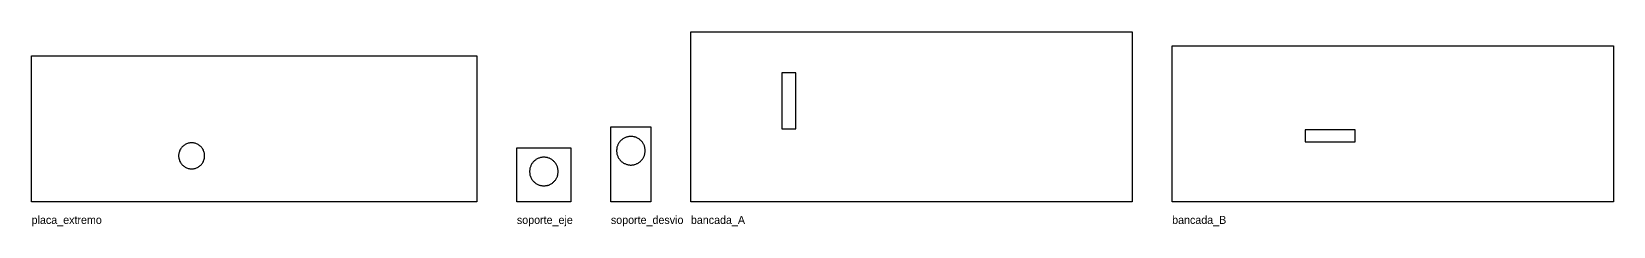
# Model space of a CAD drawing. Header units: millimetres. Extents: x 0 to 2999, y -24 to 432.
# Drawn here: x 0 to 1582, y -24 to 170 of the extents above; entities that cross this region are included whole.
import ezdxf

# ---------------------------------------------------------------- set-up
doc = ezdxf.new("R2010")
doc.units = ezdxf.units.MM
doc.layers.add('CORTE', color=7, linetype='CONTINUOUS')
doc.layers.add('TEXTO', color=7, linetype='CONTINUOUS')

msp = doc.modelspace()

# ---------------------------------------------------------------- linework, layer by layer
at = {"layer": 'CORTE'}
for points in [[(659.2, 0), (659.2, 170), (1100.4, 170), (1100.4, 0), (659.2, 0)], [(0, 0), (0, 146), (445.2, 146), (445.2, 0), (0, 0)], [(1140.4, 0), (1140.4, 156), (1581.6, 156), (1581.6, 0), (1140.4, 0)], [(764.2, 129), (750.2, 129), (750.2, 73), (764.2, 73), (764.2, 129)], [(579.2, 0), (579.2, 75), (619.2, 75), (619.2, 0), (579.2, 0)], [(613.5, 51.8), (613.4, 52.5), (613.3, 53.2), (613.2, 53.9), (613.1, 54.6), (612.9, 55.2), (612.7, 55.9), (612.4, 56.6), (612.1, 57.2), (611.8, 57.8), (611.5, 58.4), (611.1, 59), (610.7, 59.6), (610.2, 60.2), (609.8, 60.7), (609.3, 61.2), (608.8, 61.7), (608.3, 62.1), (607.7, 62.6), (607.1, 63), (606.5, 63.4), (605.9, 63.7), (605.3, 64), (604.7, 64.3), (604, 64.6), (603.3, 64.8), (602.7, 65), (602, 65.1), (601.3, 65.2), (600.6, 65.3), (599.9, 65.4), (599.2, 65.4), (598.5, 65.4), (597.8, 65.3), (597.1, 65.2), (596.4, 65.1), (595.7, 65), (595.1, 64.8), (594.4, 64.6), (593.7, 64.3), (593.1, 64), (592.5, 63.7), (591.9, 63.4), (591.3, 63), (590.7, 62.6), (590.1, 62.1), (589.6, 61.7), (589.1, 61.2), (588.6, 60.7), (588.2, 60.2), (587.7, 59.6), (587.3, 59), (586.9, 58.4), (586.6, 57.8), (586.3, 57.2), (586, 56.6), (585.7, 55.9), (585.5, 55.2), (585.3, 54.6), (585.2, 53.9), (585.1, 53.2), (585, 52.5), (584.9, 51.8), (584.9, 51.1), (584.9, 50.4), (585, 49.7), (585.1, 49), (585.2, 48.3), (585.3, 47.6), (585.5, 47), (585.7, 46.3), (586, 45.6), (586.3, 45), (586.6, 44.4), (586.9, 43.8), (587.3, 43.2), (587.7, 42.6), (588.2, 42), (588.6, 41.5), (589.1, 41), (589.6, 40.5), (590.1, 40.1), (590.7, 39.6), (591.3, 39.2), (591.9, 38.8), (592.5, 38.5), (593.1, 38.2), (593.7, 37.9), (594.4, 37.6), (595.1, 37.4), (595.7, 37.2), (596.4, 37.1), (597.1, 37), (597.8, 36.9), (598.5, 36.8), (599.2, 36.8), (599.9, 36.8), (600.6, 36.9), (601.3, 37), (602, 37.1), (602.7, 37.2), (603.3, 37.4), (604, 37.6), (604.7, 37.9), (605.3, 38.2), (605.9, 38.5), (606.5, 38.8), (607.1, 39.2), (607.7, 39.6), (608.3, 40.1), (608.8, 40.5), (609.3, 41), (609.8, 41.5), (610.2, 42), (610.7, 42.6), (611.1, 43.2), (611.5, 43.8), (611.8, 44.4), (612.1, 45), (612.4, 45.6), (612.7, 46.3), (612.9, 47), (613.1, 47.6), (613.2, 48.3), (613.3, 49), (613.4, 49.7), (613.5, 50.4), (613.5, 51.1), (613.5, 51.8)], [(1323.4, 72), (1273.4, 72), (1273.4, 60), (1323.4, 60), (1323.4, 72)], [(173, 46.9), (172.9, 47.7), (172.8, 48.5), (172.6, 49.4), (172.3, 50.2), (172, 51), (171.7, 51.7), (171.3, 52.5), (170.8, 53.2), (170.3, 53.9), (169.8, 54.6), (169.2, 55.2), (168.6, 55.8), (167.9, 56.3), (167.2, 56.8), (166.5, 57.3), (165.7, 57.7), (165, 58), (164.2, 58.3), (163.4, 58.6), (162.5, 58.8), (161.7, 58.9), (160.9, 59), (160, 59), (159.1, 59), (158.3, 58.9), (157.5, 58.8), (156.6, 58.6), (155.8, 58.3), (155, 58), (154.3, 57.7), (153.5, 57.3), (152.8, 56.8), (152.1, 56.3), (151.4, 55.8), (150.8, 55.2), (150.2, 54.6), (149.7, 53.9), (149.2, 53.2), (148.7, 52.5), (148.3, 51.7), (148, 51), (147.7, 50.2), (147.4, 49.4), (147.2, 48.5), (147.1, 47.7), (147, 46.9), (147, 46), (147, 45.1), (147.1, 44.3), (147.2, 43.5), (147.4, 42.6), (147.7, 41.8), (148, 41), (148.3, 40.3), (148.7, 39.5), (149.2, 38.8), (149.7, 38.1), (150.2, 37.4), (150.8, 36.8), (151.4, 36.2), (152.1, 35.7), (152.8, 35.2), (153.5, 34.7), (154.3, 34.3), (155, 34), (155.8, 33.7), (156.6, 33.4), (157.5, 33.2), (158.3, 33.1), (159.1, 33), (160, 33), (160.9, 33), (161.7, 33.1), (162.5, 33.2), (163.4, 33.4), (164.2, 33.7), (165, 34), (165.7, 34.3), (166.5, 34.7), (167.2, 35.2), (167.9, 35.7), (168.6, 36.2), (169.2, 36.8), (169.8, 37.4), (170.3, 38.1), (170.8, 38.8), (171.3, 39.5), (171.7, 40.3), (172, 41), (172.3, 41.8), (172.6, 42.6), (172.8, 43.5), (172.9, 44.3), (173, 45.1), (173, 46), (173, 46.9)], [(485.2, 0), (485.2, 54), (539.2, 54), (539.2, 0), (485.2, 0)], [(526.5, 31), (526.4, 31.7), (526.3, 32.4), (526.2, 33.1), (526.1, 33.8), (525.9, 34.4), (525.7, 35.1), (525.4, 35.8), (525.1, 36.4), (524.8, 37), (524.5, 37.6), (524.1, 38.2), (523.7, 38.8), (523.2, 39.4), (522.8, 39.9), (522.3, 40.4), (521.8, 40.9), (521.3, 41.3), (520.7, 41.8), (520.1, 42.2), (519.5, 42.6), (518.9, 42.9), (518.3, 43.2), (517.7, 43.5), (517, 43.8), (516.3, 44), (515.7, 44.2), (515, 44.3), (514.3, 44.4), (513.6, 44.5), (512.9, 44.6), (512.2, 44.6), (511.5, 44.6), (510.8, 44.5), (510.1, 44.4), (509.4, 44.3), (508.7, 44.2), (508.1, 44), (507.4, 43.8), (506.7, 43.5), (506.1, 43.2), (505.5, 42.9), (504.9, 42.6), (504.3, 42.2), (503.7, 41.8), (503.1, 41.3), (502.6, 40.9), (502.1, 40.4), (501.6, 39.9), (501.2, 39.4), (500.7, 38.8), (500.3, 38.2), (499.9, 37.6), (499.6, 37), (499.3, 36.4), (499, 35.8), (498.7, 35.1), (498.5, 34.4), (498.3, 33.8), (498.2, 33.1), (498.1, 32.4), (498, 31.7), (497.9, 31), (497.9, 30.3), (497.9, 29.6), (498, 28.9), (498.1, 28.2), (498.2, 27.5), (498.3, 26.8), (498.5, 26.2), (498.7, 25.5), (499, 24.8), (499.3, 24.2), (499.6, 23.6), (499.9, 23), (500.3, 22.4), (500.7, 21.8), (501.2, 21.2), (501.6, 20.7), (502.1, 20.2), (502.6, 19.7), (503.1, 19.3), (503.7, 18.8), (504.3, 18.4), (504.9, 18), (505.5, 17.7), (506.1, 17.4), (506.7, 17.1), (507.4, 16.8), (508.1, 16.6), (508.7, 16.4), (509.4, 16.3), (510.1, 16.2), (510.8, 16.1), (511.5, 16), (512.2, 16), (512.9, 16), (513.6, 16.1), (514.3, 16.2), (515, 16.3), (515.7, 16.4), (516.3, 16.6), (517, 16.8), (517.7, 17.1), (518.3, 17.4), (518.9, 17.7), (519.5, 18), (520.1, 18.4), (520.7, 18.8), (521.3, 19.3), (521.8, 19.7), (522.3, 20.2), (522.8, 20.7), (523.2, 21.2), (523.7, 21.8), (524.1, 22.4), (524.5, 23), (524.8, 23.6), (525.1, 24.2), (525.4, 24.8), (525.7, 25.5), (525.9, 26.2), (526.1, 26.8), (526.2, 27.5), (526.3, 28.2), (526.4, 28.9), (526.5, 29.6), (526.5, 30.3), (526.5, 31)]]:
    msp.add_lwpolyline(points, close=True, dxfattribs=at)

# ---------------------------------------------------------------- texts
at = {"layer": 'TEXTO'}
for s, p in [('placa_extremo', (0, -22)), ('soporte_eje', (485.2, -22)), ('soporte_desvio', (579.2, -22)), ('bancada_A', (659.2, -22)), ('bancada_B', (1140.4, -22))]:
    msp.add_text(s, height=8, dxfattribs=at).set_placement(p)

doc.saveas('drawing.dxf')
